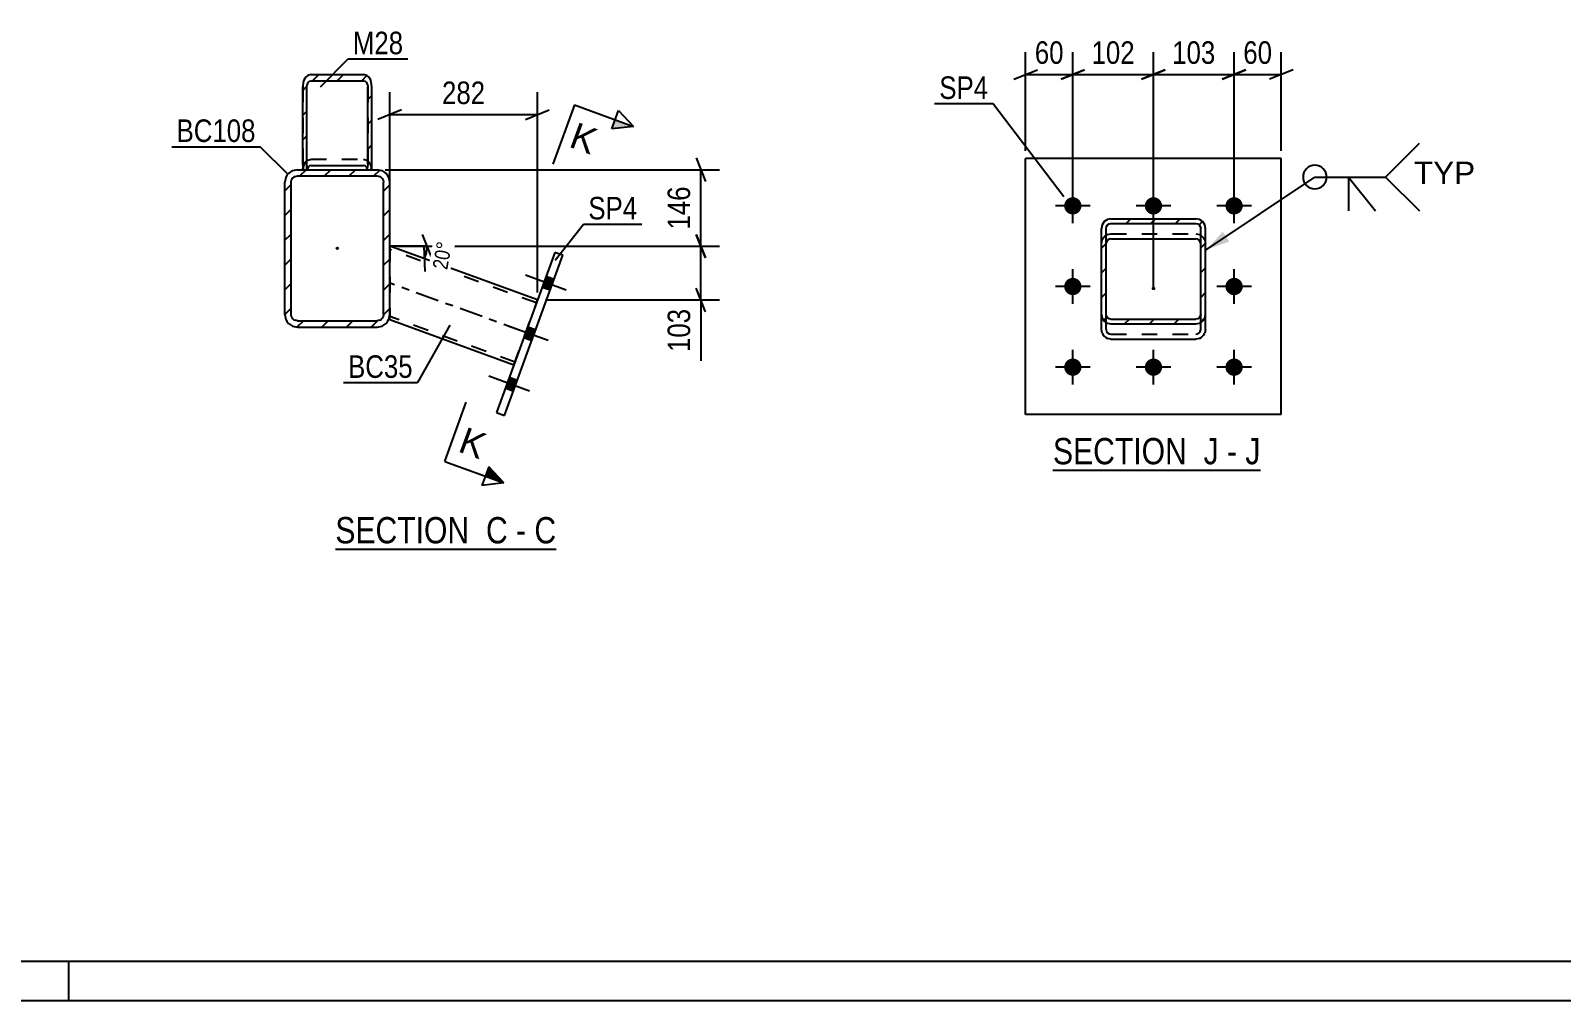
# Model space of a CAD drawing. Header units: millimetres. Extents: x -74 to 767, y -422 to 172.
# Drawn here: x 131.8 to 326.4, y -421.8 to -298.5 of the extents above; entities that cross this region are included whole.
import ezdxf

# ---------------------------------------------------------------- set-up
doc = ezdxf.new("R2010")
doc.units = ezdxf.units.MM
doc.linetypes.add('DXK_LINE_DOT2', pattern=[3.9198, 1.9599, -1.9599])
doc.linetypes.add('DXK_LINE_DOT3', pattern=[5.9187, 2.979, -0.9799, 0.9799, -0.9799])
doc.styles.add('Arial', font='ARIAL.TTF', dxfattribs={"height": 0.2})
doc.styles.add('Arial Narrow', font='ARIALN.TTF', dxfattribs={"height": 0.2})

# ---------------------------------------------------------------- blocks, each defined once
blk = doc.blocks.new('Unknown-389632863-1162')
at = {"color": 5, "linetype": 'Continuous'}
for p, q in [((-69.36, -416.78), (761.64, -416.78)), ((136.64, -421.78), (136.64, -416.78)), ((-74.36, -421.78), (766.64, -421.78))]:
    blk.add_line(p, q, dxfattribs=at)
blk = doc.blocks.new('Unknown-389632863-12 - 26435')
at = {"color": 6, "linetype": 'Continuous'}
blk.add_line((261.74, -354.4), (288.1, -354.4), dxfattribs=at)
at = {"color": 0, "linetype": 'Continuous'}
for points in [[(279.84, -353.65), (279.84, -350.15), (261.74, -350.15), (261.74, -353.65)], [(282.81, -353.65), (282.81, -350.15), (280.89, -350.15), (280.89, -353.65)], [(285.14, -353.65), (285.14, -350.15), (283.86, -350.15), (283.86, -353.65)], [(288.1, -353.65), (288.1, -350.15), (286.19, -350.15), (286.19, -353.65)]]:
    blk.add_wipeout(points, dxfattribs=at)
at = {"color": 7, "linetype": 'Continuous', "style": 'Arial Narrow'}
for s, p in [('SECTION ', (261.74, -353.65)), ('J', (280.89, -353.65)), ('-', (283.86, -353.65)), ('J', (286.19, -353.65))]:
    blk.add_text(s, height=3.34, dxfattribs=at).set_placement(p)
blk = doc.blocks.new('Unknown-389632863-13 - 2793')
at = {"color": 6, "linetype": 'Continuous'}
blk.add_line((170.52, -364.45), (198.59, -364.45), dxfattribs=at)
at = {"color": 0, "linetype": 'Continuous'}
for points in [[(188.62, -363.7), (188.62, -360.2), (170.52, -360.2), (170.52, -363.7)], [(192.44, -363.7), (192.44, -360.2), (189.67, -360.2), (189.67, -363.7)], [(194.77, -363.7), (194.77, -360.2), (193.49, -360.2), (193.49, -363.7)], [(198.59, -363.7), (198.59, -360.2), (195.82, -360.2), (195.82, -363.7)]]:
    blk.add_wipeout(points, dxfattribs=at)
at = {"color": 7, "linetype": 'Continuous', "style": 'Arial Narrow'}
for s, p in [('SECTION ', (170.52, -363.7)), ('C', (189.67, -363.7)), ('C', (195.82, -363.7)), ('-', (193.49, -363.7))]:
    blk.add_text(s, height=3.34, dxfattribs=at).set_placement(p)
blk = doc.blocks.new('Part-389632863-26506 - 26435')
at = {"linetype": 'Continuous'}
h = blk.add_hatch(dxfattribs=at)
h.set_pattern_fill('', scale=0.7, style=0, pattern_type=0)
h.set_pattern_definition([(45, (280.3663, -335.727), (-1.57154, 1.57154), [])])
h.paths.add_polyline_path([(279.91, -335.82), (280.37, -335.73), (280.76, -335.46), (281.02, -335.07), (281.11, -334.6), (281.11, -323.67), (281.02, -323.21), (280.76, -322.81), (280.37, -322.55), (279.91, -322.46), (269.11, -322.46), (268.65, -322.55), (268.26, -322.81), (268, -323.21), (267.91, -323.67), (267.91, -334.6), (268, -335.07), (268.26, -335.46), (268.65, -335.73), (269.11, -335.82)])
h.paths.add_polyline_path([(269.11, -335.21), (268.88, -335.17), (268.68, -335.03), (268.55, -334.84), (268.51, -334.6), (268.51, -323.67), (268.55, -323.44), (268.68, -323.24), (268.88, -323.11), (269.11, -323.07), (279.91, -323.07), (280.14, -323.11), (280.33, -323.24), (280.46, -323.44), (280.51, -323.67), (280.51, -334.6), (280.46, -334.84), (280.33, -335.03), (280.14, -335.17), (279.91, -335.21)])
blk.add_hatch(color=30, dxfattribs=at).paths.add_polyline_path([(274.51, -331.41, -1), (274.51, -331.21, -1)])
at = {"color": 2, "linetype": 'Continuous'}
for p, q in [((269.11, -322.46), (268.65, -322.55)), ((269.11, -322.46), (279.91, -322.46)), ((280.37, -322.55), (279.91, -322.46)), ((268, -323.21), (267.91, -323.67)), ((267.91, -334.6), (267.91, -323.67)), ((268.51, -323.67), (268.55, -323.44)), ((268.51, -334.6), (268.51, -323.67)), ((268.55, -323.44), (268.68, -323.24)), ((268.68, -323.24), (268.88, -323.11)), ((268.88, -323.11), (269.11, -323.07)), ((269.11, -323.07), (279.91, -323.07)), ((279.91, -323.07), (280.14, -323.11)), ((280.14, -323.11), (280.33, -323.24)), ((280.33, -323.24), (280.46, -323.44)), ((280.46, -323.44), (280.51, -323.67)), ((280.51, -334.6), (280.51, -323.67)), ((281.11, -323.67), (281.02, -323.21)), ((281.11, -334.6), (281.11, -323.67)), ((268.55, -325.36), (268.51, -325.59)), ((268.68, -325.16), (268.55, -325.36)), ((268.88, -325.03), (268.68, -325.16)), ((269.11, -324.98), (268.88, -325.03)), ((269.11, -324.98), (279.91, -324.98)), ((280.14, -325.03), (279.91, -324.98)), ((280.33, -325.16), (280.14, -325.03)), ((280.46, -325.36), (280.33, -325.16)), ((280.51, -325.59), (280.46, -325.36)), ((267.91, -336.52), (267.91, -334.6)), ((267.91, -334.6), (268, -335.07)), ((268.55, -334.84), (268.51, -334.6)), ((280.51, -334.6), (280.46, -334.84)), ((281.02, -335.07), (281.11, -334.6)), ((281.11, -336.52), (281.11, -334.6)), ((268, -336.99), (267.91, -336.52)), ((268.68, -335.03), (268.55, -334.84)), ((268.65, -335.73), (269.11, -335.82)), ((268.88, -335.17), (268.68, -335.03)), ((269.11, -335.21), (268.88, -335.17)), ((269.11, -335.21), (279.91, -335.21)), ((269.11, -335.82), (279.91, -335.82)), ((280.14, -335.17), (279.91, -335.21)), ((279.91, -335.82), (280.37, -335.73)), ((280.33, -335.03), (280.14, -335.17)), ((280.46, -334.84), (280.33, -335.03)), ((281.11, -336.52), (281.02, -336.99)), ((269.11, -337.74), (268.65, -337.65)), ((269.11, -337.74), (279.91, -337.74)), ((280.37, -337.65), (279.91, -337.74))]:
    blk.add_line(p, q, dxfattribs=at)
at = {"color": 7, "linetype": 'DXK_LINE_DOT2'}
for p, q in [((267.91, -334.6), (267.91, -323.67)), ((268.51, -336.52), (268.51, -323.67)), ((268.65, -324.47), (269.11, -324.38)), ((269.11, -324.38), (279.91, -324.38)), ((279.91, -324.38), (280.37, -324.47)), ((280.51, -336.52), (280.51, -323.67)), ((281.11, -334.6), (281.11, -323.67)), ((267.91, -325.59), (268, -325.13)), ((281.02, -325.13), (281.11, -325.59)), ((268.51, -336.52), (268.55, -336.76)), ((280.46, -336.76), (280.51, -336.52)), ((268.55, -336.76), (268.68, -336.95)), ((268.68, -336.95), (268.88, -337.08)), ((268.88, -337.08), (269.11, -337.13)), ((269.11, -337.13), (279.91, -337.13)), ((279.91, -337.13), (280.14, -337.08)), ((280.14, -337.08), (280.33, -336.95)), ((280.33, -336.95), (280.46, -336.76))]:
    blk.add_line(p, q, dxfattribs=at)
at = {"color": 30, "linetype": 'DXK_LINE_DOT3'}
blk.add_line((274.51, -331.31), (274.51, -329.14), dxfattribs=at)
at = {"color": 30, "linetype": 'Continuous'}
blk.add_circle((274.51, -331.31), 0.1, dxfattribs=at)
at = {"color": 2, "linetype": 'Continuous'}
for centre, start, end in [((269.12, -323.66), 112.8504, 157.8474), ((279.9, -323.66), 22.1526, 67.1496), ((269.12, -334.61), 202.1526, 247.1496), ((279.9, -334.61), 292.8504, 337.8474), ((269.12, -336.53), 202.1526, 247.1496), ((279.9, -336.53), 292.8504, 337.8474)]:
    blk.add_arc(centre, 1.21, start, end, dxfattribs=at)
at = {"color": 7, "linetype": 'DXK_LINE_DOT2'}
for centre, start, end in [((269.12, -325.58), 112.8504, 157.8474), ((279.9, -325.58), 22.1526, 67.1496)]:
    blk.add_arc(centre, 1.21, start, end, dxfattribs=at)
blk = doc.blocks.new('Part-389632863-26515 - 26435')
at = {"color": 2, "linetype": 'Continuous'}
for p, q in [((290.76, -314.81), (258.26, -314.81)), ((258.26, -347.31), (258.26, -314.81)), ((290.76, -347.31), (290.76, -314.81)), ((290.76, -347.31), (258.26, -347.31))]:
    blk.add_line(p, q, dxfattribs=at)
blk = doc.blocks.new('Bolt-389632863-26566 - 26435')
at = {"linetype": 'Continuous'}
for points in [[(264.26, -321.91, -1), (264.26, -319.71, -1)], [(274.51, -321.91, -1), (274.51, -319.71, -1)], [(284.76, -321.91, -1), (284.76, -319.71, -1)], [(264.26, -332.16, -1), (264.26, -329.96, -1)], [(284.76, -332.16, -1), (284.76, -329.96, -1)], [(264.26, -342.41, -1), (264.26, -340.21, -1)], [(274.51, -342.41, -1), (274.51, -340.21, -1)], [(284.76, -342.41, -1), (284.76, -340.21, -1)]]:
    blk.add_hatch(color=1, dxfattribs=at).paths.add_polyline_path(points)
at = {"color": 1, "linetype": 'Continuous'}
for p, q in [((264.26, -323.01), (264.26, -318.61)), ((274.51, -323.01), (274.51, -318.61)), ((284.76, -323.01), (284.76, -318.61)), ((266.46, -320.81), (262.06, -320.81)), ((276.71, -320.81), (272.31, -320.81)), ((286.96, -320.81), (282.56, -320.81)), ((264.26, -333.26), (264.26, -328.86)), ((284.76, -333.26), (284.76, -328.86)), ((266.46, -331.06), (262.06, -331.06)), ((286.96, -331.06), (282.56, -331.06)), ((264.26, -343.51), (264.26, -339.11)), ((274.51, -343.51), (274.51, -339.11)), ((284.76, -343.51), (284.76, -339.11)), ((266.46, -341.31), (262.06, -341.31)), ((276.71, -341.31), (272.31, -341.31)), ((286.96, -341.31), (282.56, -341.31))]:
    blk.add_line(p, q, dxfattribs=at)
blk = doc.blocks.new('Part-389632863-2795 - 2793')
at = {"linetype": 'Continuous'}
h = blk.add_hatch(dxfattribs=at)
h.set_pattern_fill('', scale=0.7, style=0, pattern_type=0)
h.set_pattern_definition([(45, (166.3706, -315.5707), (-1.57154, 1.57154), [])])
h.paths.add_polyline_path([(166.37, -305.69), (166.37, -315.57), (166.45, -316.18), (166.47, -316.21), (167.15, -316.21), (167.06, -316.13), (166.94, -315.87), (166.9, -315.57), (166.9, -305.69), (166.94, -305.39), (167.06, -305.13), (167.23, -304.96), (167.44, -304.9), (174.1, -304.9), (174.31, -304.96), (174.48, -305.13), (174.6, -305.39), (174.64, -305.69), (174.64, -315.57), (174.6, -315.87), (174.48, -316.13), (174.4, -316.21), (175.07, -316.21), (175.09, -316.18), (175.17, -315.57), (175.17, -305.69), (175.09, -305.09), (174.86, -304.57), (174.51, -304.23), (174.1, -304.11), (167.44, -304.11), (167.03, -304.23), (166.68, -304.57), (166.45, -305.09)])
at = {"color": 2, "linetype": 'Continuous'}
for p, q in [((166.45, -305.09), (166.37, -305.69)), ((166.9, -305.69), (166.94, -305.39)), ((167.44, -304.11), (167.03, -304.23)), ((167.23, -304.96), (167.44, -304.9)), ((167.44, -304.11), (174.1, -304.11)), ((167.44, -304.9), (174.1, -304.9)), ((174.51, -304.23), (174.1, -304.11)), ((174.1, -304.9), (174.31, -304.96)), ((174.6, -305.39), (174.64, -305.69)), ((175.17, -305.69), (175.09, -305.09)), ((166.37, -315.57), (166.37, -305.69)), ((166.9, -315.57), (166.9, -305.69)), ((174.64, -315.57), (174.64, -305.69)), ((175.17, -315.57), (175.17, -305.69)), ((166.37, -315.57), (166.37, -316.21)), ((166.37, -315.57), (166.45, -316.18)), ((166.45, -316.18), (166.47, -316.21)), ((166.47, -316.21), (167.15, -316.21)), ((166.94, -315.87), (166.9, -315.57)), ((167.06, -316.13), (166.94, -315.87)), ((167.15, -316.21), (167.06, -316.13)), ((167.44, -315.67), (167.23, -315.73)), ((167.44, -315.67), (174.1, -315.67)), ((174.31, -315.73), (174.1, -315.67)), ((174.48, -316.13), (174.4, -316.21)), ((174.4, -316.21), (175.07, -316.21)), ((174.6, -315.87), (174.48, -316.13)), ((174.64, -315.57), (174.6, -315.87)), ((175.07, -316.21), (175.09, -316.18)), ((175.09, -316.18), (175.17, -315.57)), ((175.17, -316.21), (175.17, -315.57))]:
    blk.add_line(p, q, dxfattribs=at)
at = {"color": 7, "linetype": 'DXK_LINE_DOT2'}
for p, q in [((166.37, -305.69), (166.37, -315.57)), ((166.9, -316.21), (166.9, -305.69)), ((174.64, -305.69), (174.64, -316.21)), ((175.17, -315.57), (175.17, -305.69)), ((167.03, -315), (167.44, -314.88)), ((167.44, -314.88), (174.1, -314.88)), ((174.1, -314.88), (174.51, -315)), ((166.37, -316.21), (166.4, -316.21)), ((166.37, -316.21), (167.15, -316.21)), ((166.4, -316.21), (166.45, -315.86)), ((166.94, -316.16), (166.94, -316.21)), ((174.4, -316.21), (175.17, -316.21)), ((174.6, -316.21), (174.6, -316.16)), ((174.64, -316.21), (174.6, -316.21)), ((175.09, -315.86), (175.14, -316.21))]:
    blk.add_line(p, q, dxfattribs=at)
at = {"color": 2, "linetype": 'Continuous'}
for centre, radius, start, end in [((167.85, -305.41), 1.44, 124.9769, 167.0015), ((167.65, -305.55), 0.72, 124.9769, 167.0015), ((173.9, -305.55), 0.72, 12.9985, 55.0231), ((173.69, -305.41), 1.44, 12.9985, 55.0231), ((167.65, -316.32), 0.72, 124.9769, 154.3817), ((173.9, -316.32), 0.72, 25.6183, 55.0231)]:
    blk.add_arc(centre, radius, start, end, dxfattribs=at)
at = {"color": 7, "linetype": 'DXK_LINE_DOT2'}
for centre, radius, start, end in [((167.85, -316.18), 1.44, 124.9769, 167.0015), ((173.69, -316.18), 1.44, 12.9985, 55.0231), ((167.65, -316.32), 0.72, 154.3817, 167.0015), ((173.9, -316.32), 0.72, 12.9985, 25.6183)]:
    blk.add_arc(centre, radius, start, end, dxfattribs=at)
blk = doc.blocks.new('Part-389632863-2924 - 2793')
at = {"linetype": 'Continuous'}
h = blk.add_hatch(dxfattribs=at)
h.set_pattern_fill('', scale=0.7, style=0, pattern_type=0)
h.set_pattern_definition([(45, (164.104, -334.6145), (-1.57154, 1.57154), [])])
h.paths.add_polyline_path([(164.1, -317.81), (164.1, -334.61), (164.23, -335.23), (164.57, -335.75), (165.09, -336.09), (165.7, -336.21), (175.84, -336.21), (176.45, -336.09), (176.97, -335.75), (177.32, -335.23), (177.44, -334.61), (177.44, -317.81), (177.32, -317.2), (176.97, -316.68), (176.45, -316.34), (175.84, -316.21), (165.7, -316.21), (165.09, -316.34), (164.57, -316.68), (164.23, -317.2)])
h.paths.add_polyline_path([(165.14, -317.25), (165.4, -317.08), (165.7, -317.01), (175.84, -317.01), (176.14, -317.08), (176.4, -317.25), (176.58, -317.51), (176.64, -317.81), (176.64, -334.61), (176.58, -334.92), (176.4, -335.18), (176.14, -335.35), (175.84, -335.41), (165.7, -335.41), (165.4, -335.35), (165.14, -335.18), (164.96, -334.92), (164.9, -334.61), (164.9, -317.81), (164.96, -317.51)])
blk.add_hatch(color=30, dxfattribs=at).paths.add_polyline_path([(170.77, -326.31, -1), (170.77, -326.11, -1)])
at = {"color": 2, "linetype": 'Continuous'}
for p, q in [((165.7, -316.21), (165.09, -316.34)), ((165.4, -317.08), (165.7, -317.01)), ((165.7, -316.21), (175.84, -316.21)), ((165.7, -317.01), (175.84, -317.01)), ((176.45, -316.34), (175.84, -316.21)), ((175.84, -317.01), (176.14, -317.08)), ((164.23, -317.2), (164.1, -317.81)), ((164.1, -334.61), (164.1, -317.81)), ((164.9, -317.81), (164.96, -317.51)), ((164.9, -334.61), (164.9, -317.81)), ((176.58, -317.51), (176.64, -317.81)), ((176.64, -334.61), (176.64, -317.81)), ((177.44, -317.81), (177.32, -317.2)), ((177.44, -334.61), (177.44, -317.81)), ((164.1, -334.61), (164.23, -335.23)), ((164.96, -334.92), (164.9, -334.61)), ((176.64, -334.61), (176.58, -334.92)), ((177.32, -335.23), (177.44, -334.61)), ((165.09, -336.09), (165.7, -336.21)), ((165.7, -335.41), (165.4, -335.35)), ((165.7, -335.41), (175.84, -335.41)), ((165.7, -336.21), (175.84, -336.21)), ((176.14, -335.35), (175.84, -335.41)), ((175.84, -336.21), (176.45, -336.09))]:
    blk.add_line(p, q, dxfattribs=at)
at = {"color": 7, "linetype": 'DXK_LINE_DOT3'}
blk.add_line((170.77, -326.21), (170.77, -326.21), dxfattribs=at)
at = {"color": 30, "linetype": 'DXK_LINE_DOT3'}
blk.add_line((170.77, -326.21), (170.77, -326.21), dxfattribs=at)
at = {"color": 30, "linetype": 'Continuous'}
blk.add_circle((170.77, -326.21), 0.1, dxfattribs=at)
at = {"color": 2, "linetype": 'Continuous'}
for centre, radius, start, end in [((165.7, -317.81), 1.6, 112.5, 157.5), ((165.7, -317.81), 0.8, 112.5, 157.5), ((175.84, -317.81), 0.8, 22.5, 67.5), ((175.84, -317.81), 1.6, 22.5, 67.5), ((165.7, -334.61), 1.6, 202.5, 247.5), ((165.7, -334.61), 0.8, 202.5, 247.5), ((175.84, -334.61), 0.8, 292.5, 337.5), ((175.84, -334.61), 1.6, 292.5, 337.5)]:
    blk.add_arc(centre, radius, start, end, dxfattribs=at)
blk = doc.blocks.new('Part-389632863-2842 - 2793')
at = {"color": 2, "linetype": 'Continuous'}
for p, q in [((196.23, -332.77), (177.44, -325.93)), ((177.44, -335.05), (177.44, -334.61)), ((177.44, -335.23), (177.44, -335.05)), ((177.44, -335.3), (177.44, -335.23)), ((193.22, -341.04), (177.44, -335.3))]:
    blk.add_line(p, q, dxfattribs=at)
at = {"color": 7, "linetype": 'DXK_LINE_DOT2'}
for p, q in [((177.44, -326), (177.44, -325.93)), ((177.44, -325.93), (177.44, -334.77)), ((196.09, -333.15), (177.44, -326.36)), ((193.22, -341.04), (196.23, -332.77)), ((177.44, -335.05), (177.44, -334.77)), ((193.36, -340.67), (177.44, -334.87))]:
    blk.add_line(p, q, dxfattribs=at)
at = {"color": 7, "linetype": 'DXK_LINE_DOT3'}
blk.add_line((194.73, -336.91), (177.44, -330.62), dxfattribs=at)
blk = doc.blocks.new('Part-389632863-2847 - 2793')
at = {"color": 2, "linetype": 'Continuous'}
for p, q in [((198.43, -326.73), (191.02, -347.09)), ((199.43, -327.09), (198.43, -326.73)), ((192.02, -347.45), (199.43, -327.09)), ((191.02, -347.09), (192.02, -347.45))]:
    blk.add_line(p, q, dxfattribs=at)
blk = doc.blocks.new('Bolt-389632863-2857 - 2793')
at = {"linetype": 'Continuous'}
for points in [[(197.81, -331.54), (198.32, -330.16), (197.31, -329.8), (196.81, -331.18)], [(197.81, -331.54), (198.32, -330.16), (197.31, -329.8), (196.81, -331.18)], [(197.81, -331.54), (198.32, -330.16), (197.31, -329.8), (196.81, -331.18)], [(195.48, -337.96), (195.98, -336.58), (194.98, -336.22), (194.48, -337.6)], [(195.48, -337.96), (195.98, -336.58), (194.98, -336.22), (194.48, -337.6)], [(193.14, -344.38), (193.64, -343), (192.64, -342.64), (192.14, -344.02)], [(193.14, -344.38), (193.64, -343), (192.64, -342.64), (192.14, -344.02)], [(193.14, -344.38), (193.64, -343), (192.64, -342.64), (192.14, -344.02)]]:
    blk.add_hatch(color=1, dxfattribs=at).paths.add_polyline_path(points)
at = {"color": 1, "linetype": 'Continuous'}
for p, q in [((199.88, -331.51), (194.68, -329.62)), ((199.88, -331.51), (194.68, -329.62)), ((199.88, -331.51), (194.68, -329.62)), ((198.32, -330.16), (197.31, -329.8)), ((198.32, -330.16), (197.31, -329.8)), ((198.32, -330.16), (197.31, -329.8)), ((197.81, -331.54), (196.81, -331.18)), ((197.81, -331.54), (196.81, -331.18)), ((197.81, -331.54), (196.81, -331.18)), ((197.55, -337.93), (192.35, -336.04)), ((197.55, -337.93), (192.35, -336.04)), ((195.98, -336.58), (194.98, -336.22)), ((195.98, -336.58), (194.98, -336.22)), ((195.48, -337.96), (194.48, -337.6)), ((195.48, -337.96), (194.48, -337.6)), ((195.21, -344.36), (190.01, -342.46)), ((195.21, -344.36), (190.01, -342.46)), ((195.21, -344.36), (190.01, -342.46)), ((193.14, -344.38), (192.14, -344.02)), ((193.14, -344.38), (192.14, -344.02)), ((193.14, -344.38), (192.14, -344.02)), ((193.64, -343), (192.64, -342.64)), ((193.64, -343), (192.64, -342.64)), ((193.64, -343), (192.64, -342.64))]:
    blk.add_line(p, q, dxfattribs=at)
blk = doc.blocks.new('StraightDimension-389632863-44324 - 26435')
at = {"color": 7, "linetype": 'Continuous'}
for p, q in [((264.26, -319.81), (264.26, -301.26)), ((274.51, -329.22), (274.51, -301.26)), ((262.76, -304.71), (265.76, -303.51)), ((276.01, -303.51), (273.01, -304.71)), ((264.26, -304.11), (274.51, -304.11))]:
    blk.add_line(p, q, dxfattribs=at)
at = {"color": 0}
blk.add_wipeout([(272.72, -303.36), (272.72, -299.16), (266.04, -299.16), (266.04, -303.36)], dxfattribs=at)
at = {"color": 3, "style": 'Arial Narrow'}
blk.add_text('102', height=2.863, dxfattribs=at).set_placement((266.64, -302.76))
blk = doc.blocks.new('StraightDimension-389632863-44322 - 26435')
at = {"color": 7, "linetype": 'Continuous'}
for p, q in [((284.76, -319.81), (284.76, -301.26)), ((290.76, -313.81), (290.76, -301.26)), ((283.26, -304.71), (286.26, -303.51)), ((292.26, -303.51), (289.26, -304.71)), ((284.76, -304.11), (290.76, -304.11))]:
    blk.add_line(p, q, dxfattribs=at)
at = {"color": 0}
blk.add_wipeout([(290.19, -303.36), (290.19, -299.16), (285.33, -299.16), (285.33, -303.36)], dxfattribs=at)
at = {"color": 3, "style": 'Arial Narrow'}
blk.add_text('60', height=2.863, dxfattribs=at).set_placement((285.93, -302.76))
blk = doc.blocks.new('StraightDimension-389632863-44323 - 26435')
at = {"color": 7, "linetype": 'Continuous'}
for p, q in [((274.51, -329.22), (274.51, -301.26)), ((284.76, -319.81), (284.76, -301.26)), ((273.01, -304.71), (276.01, -303.51)), ((286.26, -303.51), (283.26, -304.71)), ((274.51, -304.11), (284.76, -304.11))]:
    blk.add_line(p, q, dxfattribs=at)
at = {"color": 0}
blk.add_wipeout([(282.97, -303.36), (282.97, -299.16), (276.29, -299.16), (276.29, -303.36)], dxfattribs=at)
at = {"color": 3, "style": 'Arial Narrow'}
blk.add_text('103', height=2.863, dxfattribs=at).set_placement((276.89, -302.76))
blk = doc.blocks.new('StraightDimension-389632863-44325 - 26435')
at = {"color": 7, "linetype": 'Continuous'}
for p, q in [((258.26, -313.81), (258.26, -301.26)), ((264.26, -319.81), (264.26, -301.26)), ((256.76, -304.71), (259.76, -303.51)), ((265.76, -303.51), (262.76, -304.71)), ((258.26, -304.11), (264.26, -304.11))]:
    blk.add_line(p, q, dxfattribs=at)
at = {"color": 0}
blk.add_wipeout([(263.69, -303.36), (263.69, -299.16), (258.83, -299.16), (258.83, -303.36)], dxfattribs=at)
at = {"color": 3, "style": 'Arial Narrow'}
blk.add_text('60', height=2.863, dxfattribs=at).set_placement((259.43, -302.76))
blk = doc.blocks.new('StraightDimension-389632863-25886 - 2793')
at = {"color": 7, "linetype": 'Continuous'}
for p, q in [((216.37, -314.71), (217.57, -317.71)), ((176.84, -316.21), (219.37, -316.21)), ((216.97, -325.93), (216.97, -316.21)), ((217.57, -327.43), (216.37, -324.43)), ((178.44, -325.93), (219.37, -325.93))]:
    blk.add_line(p, q, dxfattribs=at)
at = {"color": 0}
blk.add_wipeout([(216.22, -317.73), (212.02, -317.73), (212.02, -324.42), (216.22, -324.42)], dxfattribs=at)
at = {"color": 3, "style": 'Arial Narrow'}
blk.add_text('146', height=2.863, rotation=90.0002, dxfattribs=at).set_placement((215.62, -323.82))
blk = doc.blocks.new('StraightDimension-389632863-25887 - 2793')
at = {"color": 7, "linetype": 'Continuous'}
for p, q in [((216.37, -324.43), (217.57, -327.43)), ((178.44, -325.93), (219.37, -325.93)), ((216.97, -332.77), (216.97, -325.93)), ((217.57, -334.27), (216.37, -331.27)), ((197.23, -332.77), (219.37, -332.77))]:
    blk.add_line(p, q, dxfattribs=at)
at = {"color": 0}
blk.add_wipeout([(216.22, -333.3), (212.02, -333.3), (212.02, -339.98), (216.22, -339.98)], dxfattribs=at)
at = {"color": 7, "linetype": 'Continuous'}
blk.add_line((216.97, -332.77), (216.97, -340.51), dxfattribs=at)
blk.add_line((216.97, -332.77), (216.97, -340.51), dxfattribs=at)
at = {"color": 3, "style": 'Arial Narrow'}
blk.add_text('103', height=2.863, rotation=90.0002, dxfattribs=at).set_placement((215.62, -339.38))
blk = doc.blocks.new('StraightDimension-389632863-25904 - 2793')
at = {"color": 7, "linetype": 'Continuous'}
for p, q in [((177.44, -325), (177.44, -306.37)), ((196.21, -331.83), (196.21, -306.37)), ((178.94, -308.62), (175.94, -309.82)), ((177.44, -309.22), (196.21, -309.22)), ((194.71, -309.82), (197.71, -308.62))]:
    blk.add_line(p, q, dxfattribs=at)
at = {"color": 0}
blk.add_wipeout([(190.17, -308.47), (190.17, -304.27), (183.48, -304.27), (183.48, -308.47)], dxfattribs=at)
at = {"color": 3, "style": 'Arial Narrow'}
blk.add_text('282', height=2.863, dxfattribs=at).set_placement((184.08, -307.87))
blk = doc.blocks.new('AngleDimension-389632863-25922 - 2793')
at = {"color": 7, "linetype": 'Continuous'}
for p, q in [((181.56, -324.43), (182.76, -327.43)), ((182.16, -325.93), (177.44, -325.93)), ((181.88, -327.55), (177.44, -325.93)), ((178.44, -325.93), (182.16, -325.93)), ((181.93, -329.16), (181.83, -325.93))]:
    blk.add_line(p, q, dxfattribs=at)
blk.add_arc((177.44, -325.93), 4.72, 340, 360, dxfattribs=at)
at = {"color": 0}
blk.add_wipeout([(185.81, -325.22), (183.05, -324.74), (182.31, -328.98), (185.06, -329.46)], dxfattribs=at)
at = {"color": 3, "style": 'Arial Narrow'}
blk.add_text('20°', height=1.909, rotation=80.0021, dxfattribs=at).set_placement((184.74, -329))
blk = doc.blocks.new('WeldMark-389632863-29092 - 26435')
at = {"linetype": 'Continuous'}
blk.add_hatch(color=30, dxfattribs=at).paths.add_polyline_path([(284.14, -325.35), (281.23, -326.39), (283.31, -324.1)])
at = {"color": 30, "linetype": 'Continuous'}
for p, q in [((281.23, -326.39), (295.02, -317.15)), ((295.02, -317.15), (304.02, -317.15))]:
    blk.add_line(p, q, dxfattribs=at)
at = {"color": 3, "linetype": 'Continuous'}
for q in [(302.74, -321.43), (299.31, -321.43)]:
    blk.add_line((299.31, -317.15), q, dxfattribs=at)
for start, end in [(90, 270), (270, 90)]:
    blk.add_arc((295.02, -317.15), 1.5, start, end, dxfattribs=at)
at = {"color": 0, "linetype": 'Continuous'}
blk.add_wipeout([(315.4, -318.05), (315.4, -315.05), (307.62, -315.05), (307.62, -318.05)], dxfattribs=at)
blk.add_wipeout([(315.4, -318.05), (315.4, -315.05), (307.62, -315.05), (307.62, -318.05)], dxfattribs=at)
at = {"color": 3, "linetype": 'Continuous'}
for q in [(308.31, -312.86), (308.31, -321.43)]:
    blk.add_line((304.02, -317.15), q, dxfattribs=at)
at = {"color": 3, "linetype": 'Continuous', "style": 'Arial'}
blk.add_text('TYP', height=2.865, dxfattribs=at).set_placement((307.62, -318.05))
blk = doc.blocks.new('Mark-389632863-27468 - 26435')
at = {"color": 0}
blk.add_wipeout([(253.5, -307.22), (253.5, -304.22), (247.29, -304.22), (247.29, -307.22)], dxfattribs=at)
blk.add_wipeout([(253.5, -307.22), (253.5, -304.22), (247.29, -304.22), (247.29, -307.22)], dxfattribs=at)
at = {"color": 30, "linetype": 'Continuous'}
for p in [(246.69, -307.82), (263.11, -319.66)]:
    blk.add_line(p, (254.1, -307.82), dxfattribs=at)
at = {"color": 3, "style": 'Arial Narrow'}
blk.add_text('SP4', height=2.863, dxfattribs=at).set_placement((247.29, -307.22))
blk = doc.blocks.new('Mark-389632863-2838 - 2793')
at = {"color": 0}
blk.add_wipeout([(180.36, -342.67), (180.36, -339.67), (172.14, -339.67), (172.14, -342.67)], dxfattribs=at)
blk.add_wipeout([(180.36, -342.67), (180.36, -339.67), (172.14, -339.67), (172.14, -342.67)], dxfattribs=at)
at = {"color": 30, "linetype": 'Continuous'}
for p in [(185.06, -335.99), (171.54, -343.27)]:
    blk.add_line(p, (180.96, -343.27), dxfattribs=at)
at = {"color": 3, "style": 'Arial Narrow'}
blk.add_text('BC35', height=2.863, dxfattribs=at).set_placement((172.14, -342.67))
blk = doc.blocks.new('Mark-389632863-2843 - 2793')
at = {"color": 0}
blk.add_wipeout([(208.89, -322.53), (208.89, -319.53), (202.68, -319.53), (202.68, -322.53)], dxfattribs=at)
blk.add_wipeout([(208.89, -322.53), (208.89, -319.53), (202.68, -319.53), (202.68, -322.53)], dxfattribs=at)
at = {"color": 30, "linetype": 'Continuous'}
for p, q in [((198.46, -327.69), (202.08, -323.13)), ((202.08, -323.13), (209.49, -323.13))]:
    blk.add_line(p, q, dxfattribs=at)
at = {"color": 3, "style": 'Arial Narrow'}
blk.add_text('SP4', height=2.863, dxfattribs=at).set_placement((202.68, -322.53))
blk = doc.blocks.new('Mark-389632863-25943 - 2793')
at = {"color": 0}
blk.add_wipeout([(179.15, -301.54), (179.15, -298.54), (172.75, -298.54), (172.75, -301.54)], dxfattribs=at)
blk.add_wipeout([(179.15, -301.54), (179.15, -298.54), (172.75, -298.54), (172.75, -301.54)], dxfattribs=at)
at = {"color": 30, "linetype": 'Continuous'}
for p, q in [((168.62, -305.67), (172.15, -302.14)), ((172.15, -302.14), (179.75, -302.14))]:
    blk.add_line(p, q, dxfattribs=at)
at = {"color": 3, "style": 'Arial Narrow'}
blk.add_text('M28', height=2.863, dxfattribs=at).set_placement((172.75, -301.54))
blk = doc.blocks.new('Mark-389632863-25946 - 2793')
at = {"color": 0}
blk.add_wipeout([(160.38, -312.69), (160.38, -309.69), (150.34, -309.69), (150.34, -312.69)], dxfattribs=at)
blk.add_wipeout([(160.38, -312.69), (160.38, -309.69), (150.34, -309.69), (150.34, -312.69)], dxfattribs=at)
at = {"color": 30, "linetype": 'Continuous'}
for p in [(149.74, -313.29), (164.52, -316.82)]:
    blk.add_line(p, (160.98, -313.29), dxfattribs=at)
at = {"color": 3, "style": 'Arial Narrow'}
blk.add_text('BC108', height=2.863, dxfattribs=at).set_placement((150.34, -312.69))
blk = doc.blocks.new('SectionMark-389632863-44761 - 2793')
at = {"linetype": 'Continuous'}
blk.add_hatch(color=6, dxfattribs=at).paths.add_polyline_path([(205.65, -311.03), (206.08, -309.86), (208.43, -310.71)])
at = {"color": 6, "linetype": 'Continuous'}
for p, q in [((205.65, -311.03), (206.51, -308.68)), ((206.51, -308.68), (208.43, -310.71)), ((208.43, -310.71), (205.65, -311.03)), ((191.94, -356.02), (189.16, -356.34))]:
    blk.add_line(p, q, dxfattribs=at)
at = {"color": 0, "linetype": 'Continuous'}
for points in [[(202.98, -314.31), (204.18, -311.03), (201.25, -309.96), (200.06, -313.25)], [(188.88, -353.05), (190.08, -349.76), (187.16, -348.69), (185.96, -351.98)]]:
    blk.add_wipeout(points, dxfattribs=at)
at = {"linetype": 'Continuous'}
blk.add_hatch(color=6, dxfattribs=at).paths.add_polyline_path([(189.59, -355.17), (190.02, -353.99), (191.94, -356.02)])
at = {"color": 6, "linetype": 'Continuous'}
for p, q in [((200.91, -307.98), (198.18, -315.49)), ((200.91, -307.98), (208.43, -310.71)), ((184.42, -353.29), (187.16, -345.77)), ((184.42, -353.29), (191.94, -356.02)), ((190.02, -353.99), (189.16, -356.34)), ((191.94, -356.02), (190.02, -353.99))]:
    blk.add_line(p, q, dxfattribs=at)
at = {"color": 3, "linetype": 'Continuous', "style": 'Arial'}
for p in [(200.06, -313.25), (185.96, -351.98)]:
    blk.add_text('K', height=3.34, rotation=-20.002, dxfattribs=at).set_placement(p)

msp = doc.modelspace()

# ---------------------------------------------------------------- block references
for name in ['Unknown-389632863-1162', 'Part-389632863-2795 - 2793', 'Part-389632863-26515 - 26435', 'Part-389632863-2924 - 2793', 'Bolt-389632863-26566 - 26435', 'Part-389632863-26506 - 26435', 'Part-389632863-2842 - 2793', 'Part-389632863-2847 - 2793', 'Bolt-389632863-2857 - 2793']:
    msp.add_blockref(name, (0, 0))

# ---------------------------------------------------------------- next in the draw order: block references
for name in ['StraightDimension-389632863-44324 - 26435', 'StraightDimension-389632863-44322 - 26435', 'Mark-389632863-25946 - 2793', 'StraightDimension-389632863-25886 - 2793', 'Unknown-389632863-12 - 26435', 'Unknown-389632863-13 - 2793']:
    msp.add_blockref(name, (0, 0))

# ---------------------------------------------------------------- next in the draw order: block references
for name in ['StraightDimension-389632863-44325 - 26435', 'StraightDimension-389632863-44323 - 26435', 'StraightDimension-389632863-25887 - 2793']:
    msp.add_blockref(name, (0, 0))

# ---------------------------------------------------------------- next in the draw order: block references
for name in ['StraightDimension-389632863-25904 - 2793', 'Mark-389632863-27468 - 26435', 'WeldMark-389632863-29092 - 26435', 'Mark-389632863-2838 - 2793']:
    msp.add_blockref(name, (0, 0))

# ---------------------------------------------------------------- next in the draw order: block references
for name in ['Mark-389632863-25943 - 2793', 'Mark-389632863-2843 - 2793', 'AngleDimension-389632863-25922 - 2793']:
    msp.add_blockref(name, (0, 0))

# ---------------------------------------------------------------- next in the draw order: block references
msp.add_blockref('SectionMark-389632863-44761 - 2793', (0, 0))

doc.saveas('drawing.dxf')
